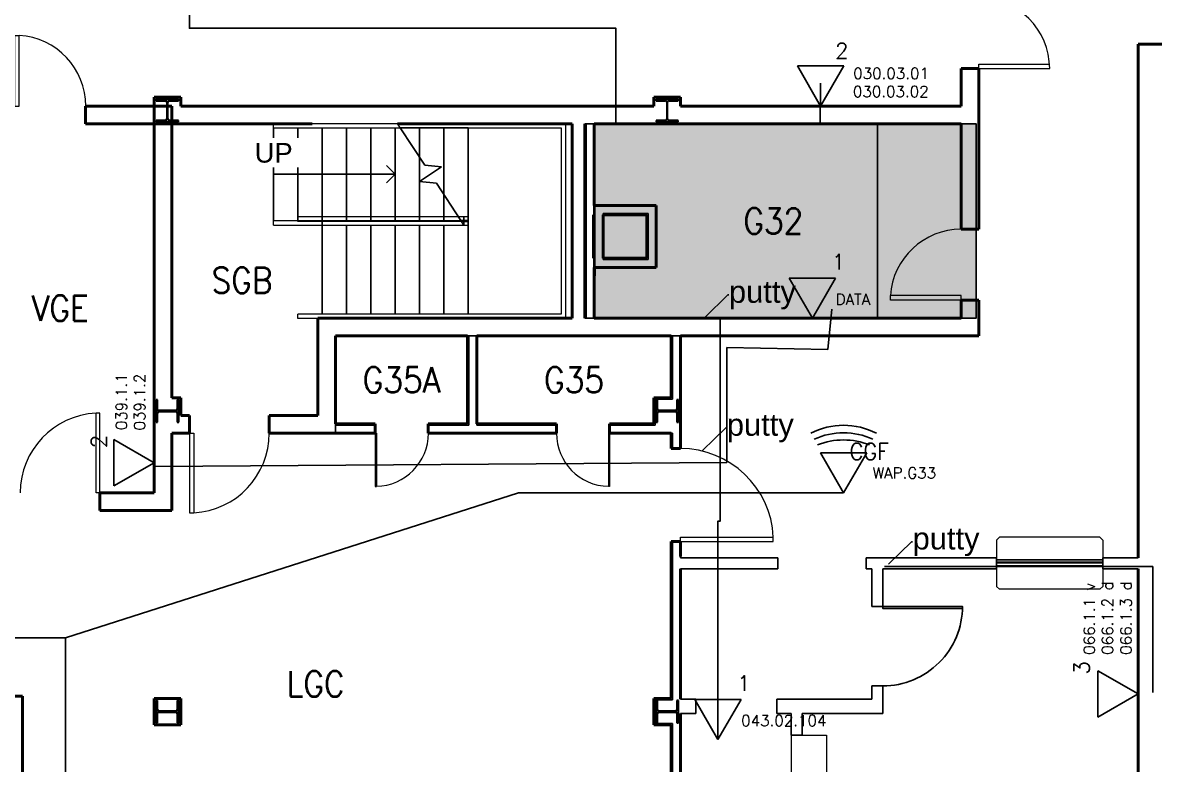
# Model space of a CAD drawing. Header units: inches. Extents: x -460 to 10305, y -938 to 5356.
# Drawn here: x 1936 to 2448, y 747 to 1083 of the extents above; entities that cross this region are included whole.
import ezdxf
from ezdxf import colors
from ezdxf.entities.mleader import LeaderData, LeaderLine
from ezdxf.enums import TextEntityAlignment as Align
from ezdxf.math import Vec2, Vec3

# ---------------------------------------------------------------- set-up
doc = ezdxf.new("R2010")
doc.units = ezdxf.units.IN
doc.header["$MEASUREMENT"] = 0
doc.set_wipeout_variables(frame=1)
for name, color, linetype, lineweight in [('01-0263-G-DWG-BFP-ARCH$0$SP-CASE', 11, 'Continuous', 13), ('01-0263-G-DWG-BFP-ARCH$0$SP-COLUMNS', 40, 'Continuous', 13), ('01-0263-G-DWG-BFP-ARCH$0$SP-GUARDRAIL', 160, 'Continuous', 9)]:
    doc.layers.add(name, color=color, linetype=linetype, lineweight=lineweight)
for name, color, linetype in [('01-0263-G-DWG-BFP-ARCH$0$SP-DOOR', 5, 'Continuous'), ('01-0263-G-DWG-BFP-ARCH$0$SP-RMNO', 7, 'Continuous'), ('01-0263-G-DWG-BFP-ARCH$0$SP-ROOM', 7, 'Continuous'), ('01-0263-G-DWG-BFP-ARCH$0$SP-STAIRS', 1, 'Continuous'), ('01-0263-G-DWG-BFP-ARCH$0$SP-TEXT', 72, 'Continuous'), ('01-0263-G-DWG-BFP-ARCH$0$SP-WALL', 7, 'Continuous'), ('01-0263-G-DWG-BFP-ARCH$0$SP-WINDOW', 6, 'Continuous'), ('F-Fire', 1, 'Continuous'), ('T-Anno-Note', 7, 'Continuous'), ('T-Anno-Path', 7, 'Continuous'), ('T-Comm-E', 1, 'Continuous'), ('T-Comm-E-Wireless', 1, 'Continuous'), ('T-Comm-Path', 40, 'Continuous'), ('T-Comm-TR', 40, 'Continuous')]:
    doc.layers.add(name, color=color, linetype=linetype)
doc.layers.get('01-0263-G-DWG-BFP-ARCH$0$SP-ROOM').off()
doc.styles.add('01-0263-G-DWG-BFP-ARCH$0$ROMANS', font='ROMANS.shx', dxfattribs={"width": 0.9})
doc.styles.add('01-0263-G-DWG-BFP-ARCH$0$STANDARD', font='TXT.shx', dxfattribs={"height": 12})
doc.styles.add('3-32', font='SIMPLEX.shx', dxfattribs={"height": 9})

# ---------------------------------------------------------------- blocks, each defined once
blk = doc.blocks.new('01-0263-G-DWG-BFP-ARCH$0$W-Wide Flange-Column - W10X60-V20-GROUND FLOOR - PROPOSED')
at = {"layer": '01-0263-G-DWG-BFP-ARCH$0$SP-COLUMNS', "lineweight": 9}
h = blk.add_hatch(dxfattribs=at)
h.set_pattern_fill('FP_30', color=256, style=0, pattern_type=2)
h.set_pattern_definition([(315, (-184.972, 1518.4), (9.50352, 9.50352), []), (315, (-170.572, 1518.4), (9.50352, 9.50352), [])])
h.paths.add_polyline_path([(-5.04, -4.43), (-5.04, -5.11), (5.04, -5.11), (5.04, -4.43), (0.9, -4.43), (0.41, -4.23), (0.21, -3.74), (0.21, 3.73), (0.41, 4.23), (0.9, 4.43), (5.04, 4.43), (5.04, 5.11), (-5.04, 5.11), (-5.04, 4.43), (-0.91, 4.43), (-0.41, 4.23), (-0.21, 3.73), (-0.21, -3.74), (-0.41, -4.23), (-0.91, -4.43)], flags=0)
at = {"layer": '01-0263-G-DWG-BFP-ARCH$0$SP-COLUMNS', "lineweight": 30}
for p, q in [((5.04, 5.11), (-5.04, 5.11)), ((-5.04, 5.11), (-5.04, 4.43)), ((-5.04, 4.43), (-0.91, 4.43)), ((-0.21, 3.73), (-0.21, -3.74)), ((0.21, -3.74), (0.21, 3.73)), ((0.9, 4.43), (5.04, 4.43)), ((5.04, 4.43), (5.04, 5.11)), ((-0.91, -4.43), (-5.04, -4.43)), ((-5.04, -4.43), (-5.04, -5.11)), ((-5.04, -5.11), (5.04, -5.11)), ((5.04, -4.43), (0.9, -4.43)), ((5.04, -5.11), (5.04, -4.43))]:
    blk.add_line(p, q, dxfattribs=at)
for centre, start, end in [((-0.91, 3.73), 0, 90), ((0.9, 3.73), 90, 180), ((-0.91, -3.74), 270, 0), ((0.9, -3.74), 180, 270)]:
    blk.add_arc(centre, 0.695, start, end, dxfattribs=at)
blk = doc.blocks.new('01-0263-G-DWG-BFP-ARCH$0$W-Wide Flange-Column - W10X60-V21-GROUND FLOOR - PROPOSED')
at = {"layer": '01-0263-G-DWG-BFP-ARCH$0$SP-COLUMNS', "lineweight": 9}
h = blk.add_hatch(dxfattribs=at)
h.set_pattern_fill('FP_31', color=256, style=0, pattern_type=2)
h.set_pattern_definition([(315, (-184.972, 1292.4), (9.50352, 9.50352), []), (315, (-170.572, 1292.4), (9.50352, 9.50352), [])])
h.paths.add_polyline_path([(-5.04, -4.43), (-5.04, -5.11), (5.04, -5.11), (5.04, -4.43), (0.9, -4.43), (0.41, -4.23), (0.21, -3.74), (0.21, 3.73), (0.41, 4.23), (0.9, 4.43), (5.04, 4.43), (5.04, 5.11), (-5.04, 5.11), (-5.04, 4.43), (-0.91, 4.43), (-0.41, 4.23), (-0.21, 3.73), (-0.21, -3.74), (-0.41, -4.23), (-0.91, -4.43)], flags=0)
at = {"layer": '01-0263-G-DWG-BFP-ARCH$0$SP-COLUMNS', "lineweight": 30}
for p, q in [((5.04, 5.11), (-5.04, 5.11)), ((-5.04, 5.11), (-5.04, 4.43)), ((-5.04, 4.43), (-0.91, 4.43)), ((-0.21, 3.73), (-0.21, -3.74)), ((0.21, -3.74), (0.21, 3.73)), ((0.9, 4.43), (5.04, 4.43)), ((5.04, 4.43), (5.04, 5.11)), ((-0.91, -4.43), (-5.04, -4.43)), ((-5.04, -4.43), (-5.04, -5.11)), ((-5.04, -5.11), (5.04, -5.11)), ((5.04, -4.43), (0.9, -4.43)), ((5.04, -5.11), (5.04, -4.43))]:
    blk.add_line(p, q, dxfattribs=at)
for centre, start, end in [((-0.91, 3.73), 0, 90), ((0.9, 3.73), 90, 180), ((-0.91, -3.74), 270, 0), ((0.9, -3.74), 180, 270)]:
    blk.add_arc(centre, 0.695, start, end, dxfattribs=at)
blk = doc.blocks.new('01-0263-G-DWG-BFP-ARCH$0$W-Wide Flange-Column - W10X60-V33-GROUND FLOOR - PROPOSED')
at = {"layer": '01-0263-G-DWG-BFP-ARCH$0$SP-COLUMNS', "lineweight": 9}
h = blk.add_hatch(dxfattribs=at)
h.set_pattern_fill('FP_44', color=256, style=0, pattern_type=2)
h.set_pattern_definition([(315, (-48.972, 1518.4), (9.50352, 9.50352), []), (315, (-34.572, 1518.4), (9.50352, 9.50352), [])])
h.paths.add_polyline_path([(-5.04, 4.43), (-0.91, 4.43), (-0.41, 4.23), (-0.21, 3.73), (-0.21, -3.74), (-0.41, -4.23), (-0.91, -4.43), (-5.04, -4.43), (-5.04, -5.11), (5.04, -5.11), (5.04, -4.43), (0.9, -4.43), (0.41, -4.23), (0.21, -3.74), (0.21, 3.73), (0.41, 4.23), (0.9, 4.43), (5.04, 4.43), (5.04, 5.11), (-5.04, 5.11)], flags=0)
at = {"layer": '01-0263-G-DWG-BFP-ARCH$0$SP-COLUMNS', "lineweight": 30}
for p, q in [((5.04, 5.11), (-5.04, 5.11)), ((-5.04, 5.11), (-5.04, 4.43)), ((-5.04, 4.43), (-0.91, 4.43)), ((-0.21, 3.73), (-0.21, -3.74)), ((0.21, -3.74), (0.21, 3.73)), ((0.9, 4.43), (5.04, 4.43)), ((5.04, 4.43), (5.04, 5.11)), ((-0.91, -4.43), (-5.04, -4.43)), ((-5.04, -4.43), (-5.04, -5.11)), ((-5.04, -5.11), (5.04, -5.11)), ((5.04, -4.43), (0.9, -4.43)), ((5.04, -5.11), (5.04, -4.43))]:
    blk.add_line(p, q, dxfattribs=at)
for centre, start, end in [((-0.91, 3.73), 0, 90), ((0.9, 3.73), 90, 180), ((-0.91, -3.74), 270, 0), ((0.9, -3.74), 180, 270)]:
    blk.add_arc(centre, 0.695, start, end, dxfattribs=at)
blk = doc.blocks.new('01-0263-G-DWG-BFP-ARCH$0$W-Wide Flange-Column - W10X60-V34-GROUND FLOOR - PROPOSED')
at = {"layer": '01-0263-G-DWG-BFP-ARCH$0$SP-COLUMNS', "lineweight": 9}
h = blk.add_hatch(dxfattribs=at)
h.set_pattern_fill('FP_45', color=256, style=0, pattern_type=2)
h.set_pattern_definition([(315, (-48.972, 1292.4), (9.50352, 9.50352), []), (315, (-34.572, 1292.4), (9.50352, 9.50352), [])])
h.paths.add_polyline_path([(-5.04, -4.43), (-5.04, -5.11), (5.04, -5.11), (5.04, -4.43), (0.9, -4.43), (0.41, -4.23), (0.21, -3.74), (0.21, 3.73), (0.41, 4.23), (0.9, 4.43), (5.04, 4.43), (5.04, 5.11), (-5.04, 5.11), (-5.04, 4.43), (-0.91, 4.43), (-0.41, 4.23), (-0.21, 3.73), (-0.21, -3.74), (-0.41, -4.23), (-0.91, -4.43)], flags=0)
at = {"layer": '01-0263-G-DWG-BFP-ARCH$0$SP-COLUMNS', "lineweight": 30}
for p, q in [((5.04, 5.11), (-5.04, 5.11)), ((-5.04, 5.11), (-5.04, 4.43)), ((-5.04, 4.43), (-0.91, 4.43)), ((-0.21, 3.73), (-0.21, -3.74)), ((0.21, -3.74), (0.21, 3.73)), ((0.9, 4.43), (5.04, 4.43)), ((5.04, 4.43), (5.04, 5.11)), ((-0.91, -4.43), (-5.04, -4.43)), ((-5.04, -4.43), (-5.04, -5.11)), ((-5.04, -5.11), (5.04, -5.11)), ((5.04, -4.43), (0.9, -4.43)), ((5.04, -5.11), (5.04, -4.43))]:
    blk.add_line(p, q, dxfattribs=at)
for centre, start, end in [((-0.91, 3.73), 0, 90), ((0.9, 3.73), 90, 180), ((-0.91, -3.74), 270, 0), ((0.9, -3.74), 180, 270)]:
    blk.add_arc(centre, 0.695, start, end, dxfattribs=at)
blk = doc.blocks.new('01-0263-G-DWG-BFP-ARCH$0$W-Wide Flange-Column - W10X60-V45-GROUND FLOOR - PROPOSED')
at = {"layer": '01-0263-G-DWG-BFP-ARCH$0$SP-COLUMNS', "lineweight": 9}
h = blk.add_hatch(dxfattribs=at)
h.set_pattern_fill('FP_56', color=256, style=0, pattern_type=2)
h.set_pattern_definition([(45, (-1292.4, -320.972), (-9.50352, 9.50352), []), (45, (-1292.4, -306.572), (-9.50352, 9.50352), [])])
h.paths.add_polyline_path([(5.04, -5.11), (5.04, -4.43), (0.9, -4.43), (0.41, -4.23), (0.21, -3.73), (0.21, 3.73), (0.41, 4.23), (0.9, 4.43), (5.04, 4.43), (5.04, 5.11), (-5.04, 5.11), (-5.04, 4.43), (-0.91, 4.43), (-0.41, 4.23), (-0.21, 3.73), (-0.21, -3.73), (-0.41, -4.23), (-0.91, -4.43), (-5.04, -4.43), (-5.04, -5.11)], flags=0)
at = {"layer": '01-0263-G-DWG-BFP-ARCH$0$SP-COLUMNS', "lineweight": 30}
for p, q in [((5.04, 5.11), (-5.04, 5.11)), ((-5.04, 5.11), (-5.04, 4.43)), ((-5.04, 4.43), (-0.91, 4.43)), ((-0.21, 3.73), (-0.21, -3.73)), ((0.21, -3.73), (0.21, 3.73)), ((0.9, 4.43), (5.04, 4.43)), ((5.04, 4.43), (5.04, 5.11)), ((-0.91, -4.43), (-5.04, -4.43)), ((-5.04, -4.43), (-5.04, -5.11)), ((-5.04, -5.11), (5.04, -5.11)), ((5.04, -4.43), (0.9, -4.43)), ((5.04, -5.11), (5.04, -4.43))]:
    blk.add_line(p, q, dxfattribs=at)
for centre, start, end in [((-0.91, 3.73), 0, 90), ((0.9, 3.73), 90, 180), ((-0.91, -3.73), 270, 0), ((0.9, -3.73), 180, 270)]:
    blk.add_arc(centre, 0.695, start, end, dxfattribs=at)
blk = doc.blocks.new('01-0263-G-DWG-BFP-ARCH$0$W-Wide Flange-Column - W10X60-V46-GROUND FLOOR - PROPOSED')
at = {"layer": '01-0263-G-DWG-BFP-ARCH$0$SP-COLUMNS', "lineweight": 9}
h = blk.add_hatch(dxfattribs=at)
h.set_pattern_fill('FP_57', color=256, style=0, pattern_type=2)
h.set_pattern_definition([(45, (-1518.4, -320.972), (-9.50352, 9.50352), []), (45, (-1518.4, -306.572), (-9.50352, 9.50352), [])])
h.paths.add_polyline_path([(5.04, -5.11), (5.04, -4.43), (0.9, -4.43), (0.41, -4.23), (0.21, -3.73), (0.21, 3.73), (0.41, 4.23), (0.9, 4.43), (5.04, 4.43), (5.04, 5.11), (-5.04, 5.11), (-5.04, 4.43), (-0.91, 4.43), (-0.41, 4.23), (-0.21, 3.73), (-0.21, -3.73), (-0.41, -4.23), (-0.91, -4.43), (-5.04, -4.43), (-5.04, -5.11)], flags=0)
at = {"layer": '01-0263-G-DWG-BFP-ARCH$0$SP-COLUMNS', "lineweight": 30}
for p, q in [((5.04, 5.11), (-5.04, 5.11)), ((-5.04, 5.11), (-5.04, 4.43)), ((-5.04, 4.43), (-0.91, 4.43)), ((-0.21, 3.73), (-0.21, -3.73)), ((0.21, -3.73), (0.21, 3.73)), ((0.9, 4.43), (5.04, 4.43)), ((5.04, 4.43), (5.04, 5.11)), ((-0.91, -4.43), (-5.04, -4.43)), ((-5.04, -4.43), (-5.04, -5.11)), ((-5.04, -5.11), (5.04, -5.11)), ((5.04, -4.43), (0.9, -4.43)), ((5.04, -5.11), (5.04, -4.43))]:
    blk.add_line(p, q, dxfattribs=at)
for centre, start, end in [((-0.91, 3.73), 0, 90), ((0.9, 3.73), 90, 180), ((-0.91, -3.73), 270, 0), ((0.9, -3.73), 180, 270)]:
    blk.add_arc(centre, 0.695, start, end, dxfattribs=at)
blk = doc.blocks.new('01-0263-G-DWG-BFP-ARCH$0$Single-Flush - 3_ x 7_ FR-316791-GROUND FLOOR - PROPOSED')
at = {"layer": '01-0263-G-DWG-BFP-ARCH$0$SP-DOOR', "lineweight": 20}
for p, q in [((16.25, 4), (16.25, 40.02)), ((18, 40.02), (16.25, 40.02)), ((18, 4), (18, 40.02)), ((18, 4), (16.25, 4))]:
    blk.add_line(p, q, dxfattribs=at)
at = {"layer": '01-0263-G-DWG-BFP-ARCH$0$SP-DOOR', "lineweight": 9}
blk.add_arc((18, 4), 36.07, 92.7812, 180, dxfattribs=at)
blk = doc.blocks.new('01-0263-G-DWG-BFP-ARCH$0$W-7 DOOR - 3_6_ x 6_8_ x 2_-317711-GROUND FLOOR - PROPOSED')
at = {"layer": '01-0263-G-DWG-BFP-ARCH$0$SP-DOOR', "lineweight": 20}
for p, q in [((19, 2.12), (19, 44.14)), ((21, 44.14), (19, 44.14)), ((21, 2.12), (21, 44.14)), ((21, 2.12), (19, 2.12))]:
    blk.add_line(p, q, dxfattribs=at)
at = {"layer": '01-0263-G-DWG-BFP-ARCH$0$SP-DOOR', "lineweight": 9}
blk.add_arc((21, 2.12), 42.07, 92.7251, 180, dxfattribs=at)
blk = doc.blocks.new('01-0263-G-DWG-BFP-ARCH$0$Single-Flush - 2_0_ x 6_8_ 1_2_-317798-GROUND FLOOR - PROPOSED')
at = {"layer": '01-0263-G-DWG-BFP-ARCH$0$SP-DOOR', "lineweight": 20}
for p, q in [((11.5, 2.12), (11.5, 26.19)), ((12, 26.19), (11.5, 26.19)), ((12, 2.12), (12, 26.19)), ((12, 2.12), (11.5, 2.12))]:
    blk.add_line(p, q, dxfattribs=at)
at = {"layer": '01-0263-G-DWG-BFP-ARCH$0$SP-DOOR', "lineweight": 9}
blk.add_arc((12, 2.12), 24.07, 91.1904, 180, dxfattribs=at)
blk = doc.blocks.new('01-0263-G-DWG-BFP-ARCH$0$Single-Flush - 2_0_ x 6_8_ 1_2_-317799-GROUND FLOOR - PROPOSED')
at = {"layer": '01-0263-G-DWG-BFP-ARCH$0$SP-DOOR', "lineweight": 20}
for p, q in [((11.5, -2.12), (11.5, -26.19)), ((12, -2.12), (11.5, -2.12)), ((12, -2.12), (12, -26.19)), ((12, -26.19), (11.5, -26.19))]:
    blk.add_line(p, q, dxfattribs=at)
at = {"layer": '01-0263-G-DWG-BFP-ARCH$0$SP-DOOR', "lineweight": 9}
blk.add_arc((12, -2.12), 24.07, 180, 268.8096, dxfattribs=at)
blk = doc.blocks.new('01-0263-G-DWG-BFP-ARCH$0$M-3 DOOR - 3_0_ x 6_8_-318483-GROUND FLOOR - PROPOSED')
at = {"layer": '01-0263-G-DWG-BFP-ARCH$0$SP-DOOR', "lineweight": 20}
for p, q in [((16, 4), (16, 40.01)), ((18, 40.01), (16, 40.01)), ((18, 4), (18, 40.01)), ((18, 4), (16, 4))]:
    blk.add_line(p, q, dxfattribs=at)
at = {"layer": '01-0263-G-DWG-BFP-ARCH$0$SP-DOOR', "lineweight": 9}
blk.add_arc((18, 4), 36.07, 93.1789, 180, dxfattribs=at)
blk = doc.blocks.new('01-0263-G-DWG-BFP-ARCH$0$Single-Flush - 2_8_ x 6_8_-319967-GROUND FLOOR - PROPOSED')
at = {"layer": '01-0263-G-DWG-BFP-ARCH$0$SP-DOOR', "lineweight": 20}
for p, q in [((14, -4), (14, -36)), ((16, -4), (14, -4)), ((16, -4), (16, -36)), ((16, -36), (14, -36))]:
    blk.add_line(p, q, dxfattribs=at)
at = {"layer": '01-0263-G-DWG-BFP-ARCH$0$SP-DOOR', "lineweight": 9}
blk.add_arc((16, -4), 32.07, 180, 266.4241, dxfattribs=at)
blk = doc.blocks.new('01-0263-G-DWG-BFP-ARCH$0$M-2 DOOR - 2_8_ x 6_8_-328358-GROUND FLOOR - PROPOSED')
at = {"layer": '01-0263-G-DWG-BFP-ARCH$0$SP-DOOR', "lineweight": 20}
for p, q in [((14, -4), (14, -36)), ((16, -4), (14, -4)), ((16, -4), (16, -36)), ((16, -36), (14, -36))]:
    blk.add_line(p, q, dxfattribs=at)
at = {"layer": '01-0263-G-DWG-BFP-ARCH$0$SP-DOOR', "lineweight": 9}
blk.add_arc((16, -4), 32.07, 180, 266.4241, dxfattribs=at)
blk = doc.blocks.new('01-0263-G-DWG-BFP-ARCH$0$Double-Flush - 2_8_ x 6_8_ x 2_-323204-GROUND FLOOR - PROPOSED')
at = {"layer": '01-0263-G-DWG-BFP-ARCH$0$SP-DOOR', "lineweight": 20}
for p, q in [((-32, 36), (-30, 36)), ((-32, 4), (-32, 36)), ((-30, 4), (-30, 36)), ((30, 4), (30, 35.94)), ((32, 4), (32, 36)), ((-32, 4), (-30, 4)), ((32, 4), (30, 4))]:
    blk.add_line(p, q, dxfattribs=at)
at = {"layer": '01-0263-G-DWG-BFP-ARCH$0$SP-DOOR', "lineweight": 9}
for centre, start, end in [((-32, 4), 0, 90), ((32, 4), 90, 180)]:
    blk.add_arc(centre, 32, start, end, dxfattribs=at)
blk = doc.blocks.new('01-0263-G-DWG-BFP-ARCH$0$FMGRM1')
at = {"style": '01-0263-G-DWG-BFP-ARCH$0$ROMANS', "width": 0.9}
for tag, p in [('RMAREA', (0, -0.2836)), ('DATA1', (0, -0.443)), ('DATA2', (0, -0.6024)), ('DATA3', (0, -0.7618)), ('DATA4', (0, -0.9213)), ('DATA5', (0, -1.0807))]:
    blk.add_attdef(tag, text='', height=0.1172, dxfattribs=at).set_placement(p, align=Align.CENTER)
at = {"linetype": 'Continuous'}
blk.add_wipeout([(-0.375, -0.125), (0.375, -0.125), (0.375, 0.125), (-0.375, 0.125)], dxfattribs=at)
at = {"layer": '01-0263-G-DWG-BFP-ARCH$0$SP-RMNO', "style": '01-0263-G-DWG-BFP-ARCH$0$ROMANS', "width": 0.9}
blk.add_attdef('RMNUMB', text='', height=0.16, dxfattribs=at).set_placement((0, 0), align=Align.MIDDLE)
blk = doc.blocks.new('01-0263-G-DWG-BFP-ARCH', base_point=(1295.16, 1352.86))
at = {"layer": '01-0263-G-DWG-BFP-ARCH$0$SP-CASE'}
for p, q in [((3672.41, 2199.74), (3671.16, 2198.49)), ((3671.16, 2198.49), (3671.16, 2177.49)), ((3717.91, 2199.74), (3672.41, 2199.74)), ((3717.91, 2199.74), (3719.15, 2198.49)), ((3719.15, 2198.49), (3719.16, 2177.49)), ((3672.41, 2176.24), (3671.16, 2177.49)), ((3717.91, 2176.24), (3672.41, 2176.24)), ((3717.91, 2176.24), (3719.15, 2177.49)), ((3578.22, 2110.24), (3594.22, 2110.24)), ((3578.22, 2110.24), (3578.22, 2013.24)), ((3594.22, 2110.24), (3594.22, 2013.24))]:
    blk.add_line(p, q, dxfattribs=at)
at = {"layer": '01-0263-G-DWG-BFP-ARCH$0$SP-DOOR'}
blk.add_lwpolyline([(3619.72, 2132.49, 0.414214), (3655.72, 2168.49), (3619.72, 2168.49), (3619.72, 2167.49), (3655.72, 2167.49)], format="xyb", dxfattribs=at)
at = {"layer": '01-0263-G-DWG-BFP-ARCH$0$SP-GUARDRAIL'}
for p, q in [((3344.16, 2385.05), (3344.16, 2386.86)), ((3344.16, 2385.05), (3401.46, 2385.05)), ((3361.66, 2387.05), (3400.16, 2387.05)), ((3401.46, 2385.05), (3400.16, 2387.05)), ((3400.16, 2387.05), (3432.16, 2387.05)), ((3401.46, 2385.05), (3432.16, 2385.05)), ((3432.16, 2387.05), (3476.16, 2387.05)), ((3432.16, 2387.05), (3476.16, 2387.05)), ((3432.16, 2385.05), (3474.16, 2385.05)), ((3432.16, 2385.05), (3474.16, 2385.05)), ((3432.16, 2385.05), (3474.16, 2385.05)), ((3474.16, 2385.05), (3474.16, 2300.71)), ((3474.16, 2385.05), (3474.16, 2300.71)), ((3474.16, 2385.05), (3474.16, 2300.71)), ((3476.16, 2387.05), (3476.16, 2298.71)), ((3476.16, 2387.05), (3476.16, 2298.71)), ((3430.16, 2344.71), (3355.16, 2344.71)), ((3355.16, 2342.71), (3355.16, 2344.71)), ((3432.16, 2344.71), (3355.16, 2344.71)), ((3344.16, 2343.05), (3428.85, 2343.05)), ((3344.16, 2341.05), (3344.16, 2343.05)), ((3344.16, 2341.05), (3430.16, 2341.05)), ((3374.23, 2342.71), (3355.16, 2342.71)), ((3432.16, 2342.71), (3355.16, 2342.71)), ((3430.16, 2341.05), (3428.85, 2343.05)), ((3428.85, 2343.05), (3432.16, 2343.05)), ((3430.16, 2341.05), (3432.16, 2341.05)), ((3432.16, 2300.71), (3355.16, 2300.71)), ((3432.16, 2300.71), (3355.16, 2300.71)), ((3355.16, 2298.71), (3355.16, 2300.71)), ((3443.16, 2300.71), (3355.16, 2300.71)), ((3432.16, 2298.71), (3355.16, 2298.71)), ((3443.16, 2298.71), (3355.16, 2298.71)), ((3474.16, 2300.71), (3432.16, 2300.71)), ((3474.16, 2300.71), (3432.16, 2300.71)), ((3476.16, 2298.71), (3432.16, 2298.71)), ((3474.16, 2300.71), (3443.16, 2300.71)), ((3476.16, 2298.71), (3443.16, 2298.71))]:
    blk.add_line(p, q, dxfattribs=at)
at = {"layer": '01-0263-G-DWG-BFP-ARCH$0$SP-STAIRS'}
for p, q in [((3344.16, 2343.05), (3344.16, 2385.05)), ((3355.16, 2343.05), (3355.16, 2385.05)), ((3366.16, 2343.05), (3366.16, 2385.05)), ((3377.16, 2343.05), (3377.16, 2385.05)), ((3388.16, 2343.05), (3388.16, 2385.05)), ((3399.16, 2343.05), (3399.16, 2385.05)), ((3400.16, 2387.05), (3432.16, 2387.05)), ((3401.46, 2385.05), (3412.54, 2368.07)), ((3401.46, 2385.05), (3432.16, 2385.05)), ((3401.46, 2385.05), (3432.16, 2385.05)), ((3410.16, 2371.72), (3410.16, 2385.05)), ((3421.16, 2354.85), (3421.16, 2385.05)), ((3432.16, 2343.05), (3432.16, 2385.05)), ((3410.16, 2360.79), (3410.16, 2371.72)), ((3420.18, 2367.33), (3410.13, 2360.77)), ((3412.54, 2368.07), (3420.18, 2367.33)), ((3410.13, 2360.77), (3417.78, 2360.03)), ((3410.16, 2360.77), (3410.16, 2360.79)), ((3410.16, 2343.05), (3410.16, 2360.77)), ((3417.78, 2360.03), (3428.85, 2343.05)), ((3421.16, 2343.05), (3421.16, 2354.85)), ((3430.16, 2341.05), (3430.16, 2344.71)), ((3366.16, 2342.71), (3366.16, 2300.71)), ((3377.16, 2341.05), (3377.16, 2300.71)), ((3388.16, 2341.05), (3388.16, 2300.71)), ((3399.16, 2341.05), (3399.16, 2300.71)), ((3410.16, 2341.05), (3410.16, 2300.71)), ((3421.16, 2341.05), (3421.16, 2300.71)), ((3428.85, 2343.05), (3432.16, 2343.05)), ((3428.85, 2343.05), (3432.16, 2343.05)), ((3432.16, 2342.71), (3429.08, 2342.71)), ((3432.16, 2342.71), (3429.08, 2342.71)), ((3432.16, 2343.05), (3432.16, 2342.71)), ((3432.16, 2343.05), (3432.16, 2342.71)), ((3432.16, 2342.71), (3432.16, 2300.71))]:
    blk.add_line(p, q, dxfattribs=at)
at = {"layer": '01-0263-G-DWG-BFP-ARCH$0$SP-TEXT'}
for p in [(3395.27, 2367.94), (3344.16, 2364.05), (3395.27, 2360.16)]:
    blk.add_line(p, (3399.16, 2364.05), dxfattribs=at)
at = {"layer": '01-0263-G-DWG-BFP-ARCH$0$SP-WALL', "lineweight": 50}
for p, q in [((3747.16, 2422.86), (3735.16, 2422.86)), ((3735.16, 2422.86), (3735.16, 2190.49)), ((3663.16, 2411.86), (3655.16, 2411.86)), ((3655.16, 2411.86), (3655.16, 2394.86)), ((3663.16, 2339.11), (3663.16, 2411.86)), ((3302.16, 2398.86), (3290.16, 2398.86)), ((3290.16, 2398.86), (3290.16, 2397.86)), ((3290.16, 2397.86), (3290.16, 2219.86)), ((3302.16, 2394.86), (3302.16, 2398.86)), ((3528.16, 2398.86), (3516.16, 2398.86)), ((3516.16, 2398.86), (3516.16, 2394.86)), ((3528.16, 2394.86), (3528.16, 2398.86)), ((3295.95, 2394.86), (3259.16, 2394.86)), ((3259.16, 2394.86), (3259.16, 2386.86)), ((3298.16, 2394.86), (3296.37, 2394.86)), ((3298.16, 2388.43), (3298.16, 2394.86)), ((3516.16, 2394.86), (3302.16, 2394.86)), ((3655.16, 2394.86), (3528.16, 2394.86)), ((3259.16, 2386.86), (3361.68, 2386.86)), ((3298.16, 2262.86), (3298.16, 2387.75)), ((3400.28, 2386.86), (3479.16, 2386.86)), ((3479.16, 2386.86), (3479.16, 2298.86)), ((3484.91, 2386.86), (3484.91, 2298.86)), ((3485.16, 2298.86), (3485.16, 2386.86)), ((3489.16, 2386.86), (3655.16, 2386.86)), ((3489.16, 2349.86), (3489.16, 2386.86)), ((3655.16, 2386.86), (3655.16, 2339.11)), ((3517.16, 2349.86), (3489.16, 2349.86)), ((3517.16, 2321.86), (3517.16, 2349.86)), ((3489.16, 2345.61), (3488.91, 2345.61)), ((3488.91, 2345.61), (3488.91, 2326.11)), ((3489.16, 2326.11), (3489.16, 2345.61)), ((3493.16, 2345.61), (3512.91, 2345.61)), ((3493.16, 2326.11), (3493.16, 2345.61)), ((3512.91, 2345.61), (3512.91, 2326.11)), ((3655.16, 2339.11), (3663.16, 2339.11)), ((3488.91, 2326.11), (3489.16, 2326.11)), ((3512.91, 2326.11), (3493.16, 2326.11)), ((3489.16, 2321.86), (3517.16, 2321.86)), ((3489.16, 2298.86), (3489.16, 2321.86)), ((3663.16, 2307.11), (3655.16, 2307.11)), ((3655.16, 2307.11), (3655.16, 2298.86)), ((3663.16, 2290.86), (3663.16, 2307.11)), ((3364.16, 2298.86), (3364.16, 2254.86)), ((3479.16, 2298.86), (3364.16, 2298.86)), ((3655.16, 2298.86), (3489.16, 2298.86)), ((3372.16, 2251.11), (3372.16, 2290.86)), ((3372.16, 2290.86), (3431.91, 2290.86)), ((3431.91, 2290.86), (3431.91, 2251.11)), ((3436.16, 2290.86), (3523.91, 2290.86)), ((3436.16, 2251.11), (3436.16, 2290.86)), ((3523.91, 2290.86), (3523.91, 2262.86)), ((3528.16, 2239.86), (3528.16, 2290.86)), ((3528.16, 2290.86), (3663.16, 2290.86)), ((3302.16, 2262.86), (3298.16, 2262.86)), ((3302.16, 2254.86), (3302.16, 2262.86)), ((3523.91, 2262.86), (3516.16, 2262.86)), ((3516.16, 2262.86), (3516.16, 2251.11)), ((3306.16, 2254.86), (3302.16, 2254.86)), ((3306.16, 2246.86), (3306.16, 2254.86)), ((3364.16, 2254.86), (3342.16, 2254.86)), ((3342.16, 2254.86), (3342.16, 2246.86)), ((3298.16, 2211.86), (3298.16, 2246.86)), ((3298.16, 2246.86), (3306.16, 2246.86)), ((3342.16, 2246.86), (3390.16, 2246.86)), ((3390.16, 2251.11), (3372.16, 2251.11)), ((3390.16, 2246.86), (3390.16, 2251.11)), ((3431.91, 2251.11), (3414.16, 2251.11)), ((3414.16, 2251.11), (3414.16, 2246.86)), ((3414.16, 2246.86), (3472.16, 2246.86)), ((3472.16, 2251.11), (3436.16, 2251.11)), ((3472.16, 2246.86), (3472.16, 2251.11)), ((3516.16, 2251.11), (3496.16, 2251.11)), ((3496.16, 2251.11), (3496.16, 2246.86)), ((3496.16, 2246.86), (3523.91, 2246.86)), ((3523.91, 2246.86), (3523.91, 2239.86)), ((3523.91, 2239.86), (3528.16, 2239.86)), ((3290.16, 2219.86), (3265.66, 2219.86)), ((3265.66, 2219.86), (3265.66, 2211.86)), ((3265.66, 2211.86), (3298.16, 2211.86)), ((3528.16, 2197.86), (3523.91, 2197.86)), ((3523.91, 2197.86), (3523.91, 2126.86)), ((3528.16, 2191.11), (3528.16, 2197.86)), ((3528.16, 2126.49), (3528.16, 2185.49)), ((3735.16, 2185.49), (3735.16, 1724.11)), ((3230.69, 2127.86), (3212.69, 2127.86)), ((3230.69, 1918.86), (3230.69, 2127.86)), ((3302.16, 2126.86), (3290.16, 2126.86)), ((3290.16, 2126.86), (3290.16, 2114.86)), ((3302.16, 2114.86), (3302.16, 2126.86)), ((3523.91, 2126.86), (3516.16, 2126.86)), ((3516.16, 2126.86), (3516.16, 2114.86)), ((3528.16, 2053.17), (3528.16, 2119.99)), ((3290.16, 2114.86), (3302.16, 2114.86)), ((3516.16, 2114.86), (3523.91, 2114.86)), ((3523.91, 2114.86), (3523.91, 2071.11))]:
    blk.add_line(p, q, dxfattribs=at)
at = {"layer": '01-0263-G-DWG-BFP-ARCH$0$SP-WALL'}
for p, q in [((3489.16, 2386.86), (3484.91, 2386.86)), ((3485.53, 2386.86), (3485.53, 2298.86)), ((3489.53, 2349.86), (3489.53, 2321.86)), ((3493.16, 2346.24), (3513.53, 2346.24)), ((3493.16, 2345.61), (3493.16, 2346.24)), ((3513.53, 2346.24), (3513.53, 2325.49)), ((3493.16, 2325.49), (3493.16, 2326.11)), ((3513.53, 2325.49), (3493.16, 2325.49)), ((3484.91, 2298.86), (3489.16, 2298.86)), ((3436.16, 2290.86), (3431.91, 2290.86)), ((3432.53, 2290.86), (3432.53, 2250.49)), ((3528.16, 2290.86), (3523.91, 2290.86)), ((3524.53, 2290.86), (3524.53, 2262.24)), ((3516.78, 2262.24), (3516.78, 2251.11)), ((3523.91, 2262.24), (3516.78, 2262.24)), ((3524.53, 2262.24), (3523.91, 2262.24)), ((3372.16, 2251.11), (3372.16, 2246.86)), ((3390.16, 2250.49), (3372.16, 2250.49)), ((3432.53, 2250.49), (3414.16, 2250.49)), ((3436.16, 2251.11), (3436.16, 2250.49)), ((3472.16, 2250.49), (3436.16, 2250.49)), ((3516.78, 2250.49), (3496.16, 2250.49)), ((3516.78, 2251.11), (3516.78, 2250.49)), ((3523.91, 2246.86), (3524.53, 2246.86)), ((3524.53, 2246.86), (3524.53, 2239.86)), ((3524.53, 2197.86), (3524.53, 2126.24)), ((3528.16, 2191.11), (3528.16, 2190.49)), ((3572.22, 2190.49), (3528.16, 2190.49)), ((3572.22, 2185.49), (3528.16, 2185.49)), ((3572.22, 2190.49), (3572.22, 2185.49)), ((3612.22, 2185.49), (3612.22, 2190.49)), ((3612.22, 2190.49), (3671.16, 2190.49)), ((3614.72, 2185.49), (3612.22, 2185.49)), ((3614.72, 2185.49), (3614.72, 2168.49)), ((3671.16, 2185.49), (3619.72, 2185.49)), ((3619.72, 2185.49), (3619.72, 2168.49)), ((3671.16, 2190.49), (3671.16, 2185.49)), ((3735.16, 2190.49), (3719.16, 2190.49)), ((3719.16, 2185.49), (3719.16, 2190.49)), ((3735.16, 2185.49), (3719.16, 2185.49)), ((3619.72, 2168.49), (3614.72, 2168.49)), ((3614.72, 2126.49), (3614.72, 2132.49)), ((3614.72, 2132.49), (3619.72, 2132.49)), ((3619.72, 2132.49), (3619.72, 2119.95)), ((3516.78, 2126.24), (3516.78, 2115.49)), ((3523.91, 2126.24), (3516.78, 2126.24)), ((3524.53, 2126.24), (3523.91, 2126.24)), ((3528.16, 2126.49), (3535.16, 2126.49)), ((3535.16, 2126.49), (3535.16, 2119.99)), ((3578.22, 2126.49), (3571.72, 2126.49)), ((3571.72, 2126.49), (3571.72, 2119.99)), ((3571.72, 2126.49), (3614.72, 2126.49)), ((3535.16, 2119.99), (3528.16, 2119.99)), ((3571.72, 2119.99), (3578.22, 2119.99)), ((3578.22, 2119.99), (3578.22, 2110.24)), ((3619.72, 2119.95), (3583.22, 2119.95)), ((3583.22, 2119.95), (3583.22, 2110.24)), ((3516.78, 2115.49), (3523.91, 2115.49)), ((3523.91, 2115.49), (3524.53, 2115.49)), ((3524.53, 2115.49), (3524.53, 2071.11)), ((3583.22, 2110.24), (3578.22, 2110.24))]:
    blk.add_line(p, q, dxfattribs=at)
at = {"layer": '01-0263-G-DWG-BFP-ARCH$0$SP-WINDOW', "lineweight": 20}
blk.add_line((3671.16, 2186.49), (3671.16, 2189.49), dxfattribs=at)
at = {"layer": '01-0263-G-DWG-BFP-ARCH$0$SP-WINDOW'}
for p, q in [((3719.16, 2189.49), (3671.16, 2189.49)), ((3671.16, 2188.49), (3719.15, 2188.49)), ((3719.16, 2186.49), (3671.16, 2186.49))]:
    blk.add_line(p, q, dxfattribs=at)
at = {"layer": '01-0263-G-DWG-BFP-ARCH$0$SP-WINDOW', "lineweight": 13}
for p, q in [((3719.16, 2187.99), (3671.16, 2187.99)), ((3671.16, 2187.99), (3671.16, 2186.99)), ((3671.16, 2186.99), (3719.16, 2186.99))]:
    blk.add_line(p, q, dxfattribs=at)
at = {"layer": '01-0263-G-DWG-BFP-ARCH$0$SP-WINDOW', "lineweight": 20, "extrusion": (0, 0, -1)}
blk.add_line((3719.15, 2189.49), (3719.16, 2186.49), dxfattribs=at)
at = {"layer": '01-0263-G-DWG-BFP-ARCH$0$SP-COLUMNS'}
for name, p in [('01-0263-G-DWG-BFP-ARCH$0$W-Wide Flange-Column - W10X60-V45-GROUND FLOOR - PROPOSED', (3296.16, 2392.86)), ('01-0263-G-DWG-BFP-ARCH$0$W-Wide Flange-Column - W10X60-V46-GROUND FLOOR - PROPOSED', (3522.16, 2392.86))]:
    blk.add_blockref(name, p, dxfattribs=at)
for name, p, rotation in [('01-0263-G-DWG-BFP-ARCH$0$W-Wide Flange-Column - W10X60-V21-GROUND FLOOR - PROPOSED', (3296.16, 2256.86), 89.9999999999999), ('01-0263-G-DWG-BFP-ARCH$0$W-Wide Flange-Column - W10X60-V20-GROUND FLOOR - PROPOSED', (3522.16, 2256.86), 89.99999999999987), ('01-0263-G-DWG-BFP-ARCH$0$W-Wide Flange-Column - W10X60-V34-GROUND FLOOR - PROPOSED', (3296.16, 2120.86), 89.9999999999999), ('01-0263-G-DWG-BFP-ARCH$0$W-Wide Flange-Column - W10X60-V33-GROUND FLOOR - PROPOSED', (3522.16, 2120.86), 89.99999999999987)]:
    blk.add_blockref(name, p, dxfattribs=dict(at, rotation=rotation))
at = {"layer": '01-0263-G-DWG-BFP-ARCH$0$SP-DOOR'}
for name, p, rotation in [('01-0263-G-DWG-BFP-ARCH$0$Double-Flush - 2_8_ x 6_8_ x 2_-323204-GROUND FLOOR - PROPOSED', (3659.16, 2443.86), 269.9999999999999), ('01-0263-G-DWG-BFP-ARCH$0$Single-Flush - 2_8_ x 6_8_-319967-GROUND FLOOR - PROPOSED', (3243.16, 2390.86), 180), ('01-0263-G-DWG-BFP-ARCH$0$M-2 DOOR - 2_8_ x 6_8_-328358-GROUND FLOOR - PROPOSED', (3659.16, 2323.11), 269.9999999999999), ('01-0263-G-DWG-BFP-ARCH$0$M-3 DOOR - 3_0_ x 6_8_-318483-GROUND FLOOR - PROPOSED', (3324.16, 2250.86), 180), ('01-0263-G-DWG-BFP-ARCH$0$Single-Flush - 2_0_ x 6_8_ 1_2_-317798-GROUND FLOOR - PROPOSED', (3402.16, 2248.99), 180), ('01-0263-G-DWG-BFP-ARCH$0$W-7 DOOR - 3_6_ x 6_8_ x 2_-317711-GROUND FLOOR - PROPOSED', (3526.03, 2218.86), 269.9999999999999)]:
    blk.add_blockref(name, p, dxfattribs=dict(at, rotation=rotation))
for name, p in [('01-0263-G-DWG-BFP-ARCH$0$Single-Flush - 3_ x 7_ FR-316791-GROUND FLOOR - PROPOSED', (3247.66, 2215.86)), ('01-0263-G-DWG-BFP-ARCH$0$Single-Flush - 2_0_ x 6_8_ 1_2_-317799-GROUND FLOOR - PROPOSED', (3484.16, 2248.99))]:
    blk.add_blockref(name, p, dxfattribs=at)
at = {"layer": '01-0263-G-DWG-BFP-ARCH$0$SP-ROOM'}
ref = blk.add_blockref('01-0263-G-DWG-BFP-ARCH$0$FMGRM1', (3570.17, 2342.86), dxfattribs=dict(at, xscale=72, yscale=72, zscale=72))
ref.add_attrib('RMNUMB', 'G32', dxfattribs={"layer": '01-0263-G-DWG-BFP-ARCH$0$SP-RMNO', "height": 11.52, "style": '01-0263-G-DWG-BFP-ARCH$0$ROMANS', "width": 0.9}).set_placement((3570.17, 2342.86), align=Align.MIDDLE)
ref = blk.add_blockref('01-0263-G-DWG-BFP-ARCH$0$FMGRM1', (3329.9, 2316.04), dxfattribs=dict(at, xscale=72, yscale=72, zscale=72))
ref.add_attrib('RMNUMB', 'SGB', dxfattribs={"layer": '01-0263-G-DWG-BFP-ARCH$0$SP-RMNO', "height": 11.52, "style": '01-0263-G-DWG-BFP-ARCH$0$ROMANS', "width": 0.9}).set_placement((3329.9, 2316.04), align=Align.MIDDLE)
ref = blk.add_blockref('01-0263-G-DWG-BFP-ARCH$0$FMGRM1', (3247.66, 2303.43), dxfattribs=dict(at, xscale=72, yscale=72, zscale=72))
ref.add_attrib('RMNUMB', 'VGE', dxfattribs={"layer": '01-0263-G-DWG-BFP-ARCH$0$SP-RMNO', "height": 11.52, "style": '01-0263-G-DWG-BFP-ARCH$0$ROMANS', "width": 0.9}).set_placement((3247.66, 2303.43), align=Align.MIDDLE)
ref = blk.add_blockref('01-0263-G-DWG-BFP-ARCH$0$FMGRM1', (3402.03, 2270.99), dxfattribs=dict(at, xscale=72, yscale=72, zscale=72))
ref.add_attrib('RMNUMB', 'G35A', dxfattribs={"layer": '01-0263-G-DWG-BFP-ARCH$0$SP-RMNO', "height": 11.52, "style": '01-0263-G-DWG-BFP-ARCH$0$ROMANS', "width": 0.9}).set_placement((3402.03, 2270.99), align=Align.MIDDLE)
ref = blk.add_blockref('01-0263-G-DWG-BFP-ARCH$0$FMGRM1', (3480.03, 2270.99), dxfattribs=dict(at, xscale=72, yscale=72, zscale=72))
ref.add_attrib('RMNUMB', 'G35', dxfattribs={"layer": '01-0263-G-DWG-BFP-ARCH$0$SP-RMNO', "height": 11.52, "style": '01-0263-G-DWG-BFP-ARCH$0$ROMANS', "width": 0.9}).set_placement((3480.03, 2270.99), align=Align.MIDDLE)
ref = blk.add_blockref('01-0263-G-DWG-BFP-ARCH$0$FMGRM1', (3613.57, 2238.56), dxfattribs=dict(at, xscale=48, yscale=48, zscale=48))
ref.add_attrib('RMNUMB', 'CGF', dxfattribs={"layer": '01-0263-G-DWG-BFP-ARCH$0$SP-RMNO', "height": 7.68, "style": '01-0263-G-DWG-BFP-ARCH$0$ROMANS', "width": 0.9}).set_placement((3613.57, 2238.56), align=Align.MIDDLE)
ref = blk.add_blockref('01-0263-G-DWG-BFP-ARCH$0$FMGRM1', (3363.19, 2133.41), dxfattribs=dict(at, xscale=72, yscale=72, zscale=72))
ref.add_attrib('RMNUMB', 'LGC', dxfattribs={"layer": '01-0263-G-DWG-BFP-ARCH$0$SP-RMNO', "height": 11.52, "style": '01-0263-G-DWG-BFP-ARCH$0$ROMANS', "width": 0.9}).set_placement((3363.19, 2133.41), align=Align.MIDDLE)
at = {"layer": '01-0263-G-DWG-BFP-ARCH$0$SP-TEXT', "insert": (3335.64, 2378.16), "char_height": 8.8518, "width": 20.4369, "attachment_point": 1, "line_spacing_factor": 0.938532, "style": '01-0263-G-DWG-BFP-ARCH$0$STANDARD', "bg_fill": 3, "box_fill_scale": 1.25, "bg_fill_color": 0, "bg_fill_transparency": 0}
blk.add_mtext('\\fArial|b0|i0|c0|p34|;UP', dxfattribs=at)
blk = doc.blocks.new('VOICE(1)DATA(2)')
for p, q in [((0, 0), (-10.5, 18.19)), ((-10.5, 18.19), (10.5, 18.19)), ((10.5, 18.19), (0, 0))]:
    blk.add_line(p, q)
at = {"insert": (8.78, 29.02), "char_height": 7, "width": 11.7808, "attachment_point": 1, "style": '3-32'}
blk.add_mtext('3', dxfattribs=at)
at = {"style": '3-32', "flags": 1}
for tag, p in [('RM_NUMBER', (78.36, 147.26)), ('UTP_CATEGORY', (78.36, 133.88)), ('QUANTITY_UTP', (78.36, 120.76)), ('WIRELESS_OUTLET_LOCATION', (78.36, 107.74)), ('TELECOMM_ROOM', (78.36, 93.88)), ('QTY_COAX', (78.04, 67.27)), ('POS_4', (193.37, 40.78)), ('POS_5', (193.37, 32.66)), ('POS_6', (193.37, 24.16))]:
    blk.add_attdef(tag, p, '', height=5, dxfattribs=at)
at = {"flags": 1}
blk.add_attdef('WO_NUMBER', text='', height=5, dxfattribs=at).set_placement((75.65, 52.42), align=Align.BOTTOM_LEFT)
at = {"style": '3-32'}
for tag, p in [('POS_1', (17.73, 19.61)), ('POS_2', (17.73, 11.36)), ('POS_3', (17.73, 2.99))]:
    blk.add_attdef(tag, p, '', height=5, dxfattribs=at)
blk = doc.blocks.new('DATA(2)')
for p, q in [((0, 0), (-10.5, 18.19)), ((-10.5, 18.19), (10.5, 18.19)), ((10.5, 18.19), (0, 0))]:
    blk.add_line(p, q)
at = {"insert": (6.55, 28.55), "char_height": 7, "width": 11.7808, "attachment_point": 1, "style": '3-32'}
blk.add_mtext('2', dxfattribs=at)
at = {"style": '3-32', "flags": 1}
for tag, p in [('RM_NUMBER', (70.56, 120.34)), ('UTP_CATEGORY', (70.56, 106.97)), ('QUANTITY_UTP', (70.56, 93.84)), ('WIRELESS_OUTLET_LOCATION', (70.56, 80.82)), ('TELECOMM_ROOM', (70.56, 66.97)), ('QTY_COAX', (70.15, 41.13)), ('POS_3', (186.07, 17.9)), ('POS_4', (186.07, 9.65)), ('POS_5', (186.07, 1.28)), ('POS_6', (186.07, -6.97))]:
    blk.add_attdef(tag, p, '', height=5, dxfattribs=at)
at = {"flags": 1}
blk.add_attdef('WO_NUMBER', text='', height=5, dxfattribs=at).set_placement((80.95, 15.31), align=Align.BOTTOM_LEFT)
at = {"style": '3-32'}
for tag, p in [('POS_1', (14.71, 12.31)), ('POS_2', (14.58, 4.06))]:
    blk.add_attdef(tag, p, '', height=5, dxfattribs=at)
blk = doc.blocks.new('WIRELESS')
for p, q in [((10.5, 18.19), (-10.5, 18.19)), ((-10.5, 18.19), (0, 0)), ((0, 0), (10.5, 18.19))]:
    blk.add_line(p, q)
for centre, start, end in [((0, -1.44), 62.4297, 117.5703), ((0, -4.89), 65.5205, 114.4795), ((0, -8.1), 68.4095, 111.5905)]:
    blk.add_arc(centre, 32.08, start, end)
at = {"style": '3-32', "flags": 1}
for tag, p in [('RM_NUMBER', (50.85, 153.68)), ('UTP_CATEGORY', (50.85, 140.31)), ('QUANTITY_UTP', (50.85, 127.18)), ('WIRELESS_OUTLET_LOCATION', (50.85, 114.16)), ('TELECOMM_ROOM', (50.85, 100.31)), ('QTY_COAX', (50.33, 74.2)), ('POS_2', (166.1, 63.3)), ('POS_3', (166.1, 55.3)), ('POS_4', (166.1, 46.8)), ('POS_5', (166.1, 38.67)), ('POS_6', (166.1, 30.05))]:
    blk.add_attdef(tag, p, '', height=5, dxfattribs=at)
at = {"flags": 1}
for tag, p in [('SERIAL_NUMBER', (51.84, 50.25)), ('MAC_ADDRESS', (51.84, 26.25)), ('ELEVATION', (51.84, 2.25)), ('WO_NUMBER', (53.96, -25.57))]:
    blk.add_attdef(tag, text='', height=5, dxfattribs=at).set_placement(p, align=Align.BOTTOM_LEFT)
at = {"style": '3-32'}
blk.add_attdef('POS_1', (13.17, 6.52), '', height=5, dxfattribs=at)
blk = doc.blocks.new('DATA(1)')
for p, q in [((0, 0), (-10.5, 18.19)), ((-10.5, 18.19), (10.5, 18.19)), ((10.5, 18.19), (0, 0))]:
    blk.add_line(p, q)
at = {"insert": (8.78, 29.02), "char_height": 7, "width": 11.7808, "attachment_point": 1, "style": '3-32'}
blk.add_mtext('1', dxfattribs=at)
at = {"style": '3-32'}
for tag, p, flags in [('RM_NUMBER', (101.74, 125.6), 1), ('UTP_CATEGORY', (101.74, 112.22), 1), ('QUANTITY_UTP', (101.74, 99.1), 1), ('WIRELESS_OUTLET_LOCATION', (101.74, 86.08), 1), ('TELECOMM_ROOM', (101.74, 72.22), 1), ('QTY_COAX', (100.28, 43.9), 1), ('POS_2', (219.36, 22.77), 1), ('POS_3', (219.36, 14.4), 1), ('POS_1', (10.5, 6.09), 4), ('POS_4', (219.36, 6.02), 1), ('POS_5', (219.36, -2.1), 1), ('POS_6', (219.36, -10.6), 1)]:
    blk.add_attdef(tag, p, '', height=5, dxfattribs=dict(at, flags=flags))
at = {"flags": 1}
blk.add_attdef('WO_NUMBER', text='', height=5, dxfattribs=at).set_placement((99.44, 26.76), align=Align.BOTTOM_LEFT)

msp = doc.modelspace()

# ---------------------------------------------------------------- hatches: boundary and pattern name
at = {"layer": 'T-Anno-Note'}
msp.add_hatch(color=40, dxfattribs=at).paths.add_polyline_path([(2194.05, 1037.26), (2366.98, 1037.26), (2366.98, 949.3), (2194.05, 949.3)])

# ---------------------------------------------------------------- next in the draw order: block references
msp.add_blockref('01-0263-G-DWG-BFP-ARCH', (0.26, 3.26))

# ---------------------------------------------------------------- next in the draw order: linework, layer by layer
at = {"layer": 'T-Anno-Path'}
for p, q in [((2299.86, 935.14), (2301.69, 953.39)), ((2254.19, 884.03), (2254.19, 936.05)), ((2254.19, 936.05), (2299.86, 935.14)), ((1995.73, 882.21), (2254.19, 884.03)), ((2446.93, 779.95), (2446.93, 836.89))]:
    msp.add_line(p, q, dxfattribs=at)
at = {"layer": 'T-Comm-Path'}
msp.add_line((2446.93, 836.89), (2325.58, 836.89), dxfattribs=at)
for points in [[(2011.23, 1326.12), (2011.23, 1080.51), (2204.09, 1080.51), (2204.09, 1037.26)], [(2251.3, 949.26), (2251.3, 870.22), (2160.07, 870.22), (1955.23, 804.64), (770.79, 804.64), (770.79, 1151.43), (796.02, 1151.43), (796.02, 1136.26), (876.1, 1136.26)], [(2296.68, 1055.61), (2296.5, 1037.26)], [(175.01, 767.49), (166.84, 767.49), (166.84, 804.64), (1955.23, 804.64), (2160.07, 870.22), (2251.3, 870.22), (2251.3, 949.26)], [(2251.3, 949.26), (2251.3, 870.22), (2160.07, 870.22), (1955.23, 804.64), (205.57, 804.64), (205.57, 412.78), (256.18, 412.78)], [(2251.3, 949.26), (2251.3, 870.22), (2160.07, 870.22), (1955.23, 804.64), (205.57, 804.64), (205.57, 586.51), (256.18, 586.51)], [(2251.3, 949.26), (2251.3, 870.22), (2160.07, 870.22), (1955.23, 804.64), (669.47, 804.64), (669.47, 771.83), (674.26, 771.83)], [(2251.3, 949.26), (2251.3, 870.22), (2160.07, 870.22), (1955.23, 804.64), (1499.1, 804.64), (1499.1, 770.78), (1503.76, 770.78)], [(2251.3, 949.26), (2251.3, 870.22), (2160.07, 870.22), (1955.23, 804.64), (1955.23, 445.69), (1988.12, 445.69), (1988.12, 49.62), (2010.15, 49.62), (2010.15, 23.52), (2126.12, 23.52), (2126.12, 87.57)], [(2250.22, 758.57), (2250.22, 857.49), (2251.3, 857.49), (2251.3, 949.26)], [(2251.3, 949.26), (2251.3, 870.22), (2307.04, 870.22)]]:
    msp.add_lwpolyline(points, dxfattribs=at)
at = {"layer": 'T-Comm-TR'}
msp.add_lwpolyline([(2194.05, 1037.26), (2366.98, 1037.26), (2366.98, 949.3), (2194.05, 949.3)], close=True, dxfattribs=at)
msp.add_lwpolyline([(2322.43, 949.26), (2322.43, 1037.26), (2194.26, 1037.26), (2194.26, 1000.26), (2222.26, 1000.26), (2222.26, 972.26), (2194.64, 972.26), (2194.26, 949.26), (2322.43, 949.26)], dxfattribs=at)

# ---------------------------------------------------------------- next in the draw order: block references
at = {"layer": 'T-Comm-E'}
msp.add_blockref('DATA(2)', (2296.68, 1045.26), dxfattribs=at).add_auto_attribs({'POS_1': '030.03.01', 'POS_2': '030.03.02'})
ref = msp.add_blockref('DATA(1)', (2292.95, 949.26), dxfattribs=at)
ref.add_attrib('POS_1', 'DATA', (2303.45, 955.35), dxfattribs={"layer": '0', "height": 5, "style": '3-32'})
at = {"layer": 'T-Comm-E', "rotation": 90}
for name, p, values in [('DATA(2)', (1995.26, 883.9), {'POS_1': '039.1.1', 'POS_2': '039.1.2'}), ('VOICE(1)DATA(2)', (2440.26, 779.24), {'POS_1': '066.1.1 v', 'POS_2': '066.1.2 d', 'POS_3': '066.1.3 d'})]:
    msp.add_blockref(name, p, dxfattribs=at).add_auto_attribs(values)
at = {"layer": 'T-Comm-E'}
ref = msp.add_blockref('DATA(1)', (2250.22, 758.57), dxfattribs=at)
ref.add_attrib('POS_1', '043.02.104', (2260.72, 764.66), dxfattribs={"layer": '0', "height": 5, "style": '3-32'})
at = {"layer": 'T-Comm-E-Wireless'}
msp.add_blockref('WIRELESS', (2307.04, 870.22), dxfattribs=at).add_auto_attribs({'POS_1': 'WAP.G33'})

# ---------------------------------------------------------------- next in the draw order: leaders
at = {"layer": 'F-Fire'}
ml = msp.add_multileader_mtext('Standard', dxfattribs=at)
ml.set_content('{\\fArial|b0|i0|c0|p34;putty}', color=256)
ml.set_leader_properties()
ml.build(insert=Vec2(0, 0))
ml.multileader.update_dxf_attribs({"text_right_attachment_type": 6, "dogleg_length": 0.36, "arrow_head_size": 0.18})
ctx = ml.context
ctx.base_point, ctx.char_height, ctx.arrow_head_size, ctx.landing_gap_size, ctx.plane_origin = Vec3(2255.12, 959.8), 10, 0.18, 0.09, Vec3(2244.14, 949.5)
ctx.right_attachment = 6
notes = []
notes.append((ctx, [(0, (1, 1, 0), (2254.76, 959.8), (1, 0), 0.36, [(0, [(2244.14, 949.5)], 0, [])])]))
ctx.mtext.insert, ctx.mtext.flow_direction = Vec3(2255.21, 966.27), 5
ml = msp.add_multileader_mtext('Standard', dxfattribs=at)
ml.set_content('{\\fArial|b0|i0|c0|p34;putty}', color=256)
ml.set_leader_properties()
ml.build(insert=Vec2(0, 0))
ml.multileader.update_dxf_attribs({"text_right_attachment_type": 6, "dogleg_length": 0.36, "arrow_head_size": 0.18})
ctx = ml.context
ctx.base_point, ctx.char_height, ctx.arrow_head_size, ctx.landing_gap_size, ctx.plane_origin = Vec3(2254.16, 899.63), 10, 0.18, 0.09, Vec3(2243.18, 889.34)
ctx.right_attachment = 6
notes.append((ctx, [(0, (1, 1, 0), (2253.8, 899.63), (1, 0), 0.36, [(0, [(2243.18, 889.34)], 0, [])])]))
ctx.mtext.insert, ctx.mtext.flow_direction = Vec3(2254.25, 906.1), 5
ml = msp.add_multileader_mtext('Standard', dxfattribs=at)
ml.set_content('{\\fArial|b0|i0|c0|p34;putty}', color=256)
ml.set_leader_properties()
ml.build(insert=Vec2(0, 0))
ml.multileader.update_dxf_attribs({"text_right_attachment_type": 6, "dogleg_length": 0.36, "arrow_head_size": 0.18})
ctx = ml.context
ctx.base_point, ctx.char_height, ctx.arrow_head_size, ctx.landing_gap_size, ctx.plane_origin = Vec3(2338.17, 848.16), 10, 0.18, 0.09, Vec3(2327.19, 837.86)
ctx.right_attachment = 6
notes.append((ctx, [(0, (1, 1, 0), (2337.81, 848.16), (1, 0), 0.36, [(0, [(2327.19, 837.86)], 0, [])])]))
ctx.mtext.insert, ctx.mtext.flow_direction = Vec3(2338.26, 854.62), 5
for ctx, leaders in notes:
    for number, flags, end, landing, length, lines in leaders:
        leader = LeaderData()
        leader.index, (leader.has_last_leader_line, leader.has_dogleg_vector, leader.attachment_direction) = number, flags
        leader.last_leader_point, leader.dogleg_vector, leader.dogleg_length = Vec3(end), Vec3(landing), length
        for number, points, colour, breaks in lines:
            line = LeaderLine()
            line.index, line.vertices, line.color, line.breaks = number, Vec3.list(points), colors.encode_raw_color(colour), breaks
            leader.lines.append(line)
        ctx.leaders.append(leader)

doc.saveas('drawing.dxf')
